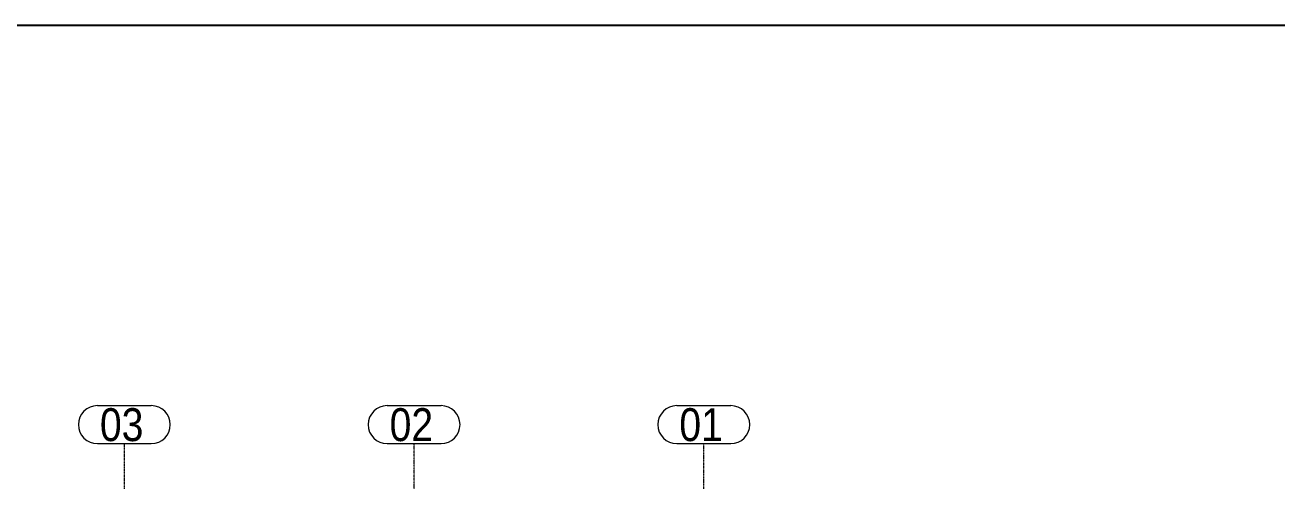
# Model space of a CAD drawing. Header units: millimetres. Extents: x 178198 to 9785548, y 9608 to 2087470.
# Drawn here: x 494281 to 518999, y 133010 to 142015 of the extents above; entities that cross this region are included whole.
import ezdxf

# ---------------------------------------------------------------- set-up
doc = ezdxf.new("R2010")
doc.units = ezdxf.units.MM
doc.linetypes.add('XKITLINE00', pattern=[0])
doc.linetypes.add('XKITLINE03', pattern=[6, 3, -1, 1, -1])
doc.layers.add('S-GRID', color=1, linetype='Continuous', lineweight=0)
doc.styles.add('Arial', font='arial.ttf', dxfattribs={"height": 2.034003})

msp = doc.modelspace()

# ---------------------------------------------------------------- linework, layer by layer
msp.add_lwpolyline([(415550.44316, 142014.98917), (537962.33261, 142014.98917), (537962.33261, 89701.35219), (415550.44316, 89701.35219)], close=True)
at = {"layer": 'S-GRID', "linetype": 'XKITLINE00', "lineweight": 0}
for p, q in [((495710.06652, 134497.84462), (496774.2755, 134497.84462)), ((501430.06652, 134497.84462), (502494.2755, 134497.84462)), ((507150.06652, 134497.84462), (508214.2755, 134497.84462)), ((495710.06652, 133747.84462), (496774.2755, 133747.84462)), ((501430.06652, 133747.84462), (502494.2755, 133747.84462)), ((507150.06652, 133747.84462), (508214.2755, 133747.84462))]:
    msp.add_line(p, q, dxfattribs=at)
at = {"layer": 'S-GRID', "linetype": 'XKITLINE03', "lineweight": 0}
for p, q in [((496242.17101, 109238.75581), (496242.17101, 133747.84462)), ((501962.17101, 109311.67816), (501962.17101, 133747.84462)), ((507682.17101, 105347.84462), (507682.17101, 133747.84462))]:
    msp.add_line(p, q, dxfattribs=at)
at = {"layer": 'S-GRID', "linetype": 'XKITLINE00', "lineweight": 0}
for centre, start, end in [((495710.06652, 134122.84462), 90, 270), ((496774.2755, 134122.84462), 270, 90), ((501430.06652, 134122.84462), 90, 270), ((502494.2755, 134122.84462), 270, 90), ((507150.06652, 134122.84462), 90, 270), ((508214.2755, 134122.84462), 270, 90)]:
    msp.add_arc(centre, 375, start, end, dxfattribs=at)

# ---------------------------------------------------------------- texts
at = {"layer": 'S-GRID', "style": 'Arial', "width": 0.85}
for s, p in [('03', (495760.06652, 133797.84462)), ('02', (501480.06652, 133797.84462)), ('01', (507200.06652, 133797.84462))]:
    msp.add_text(s, height=650, dxfattribs=at).set_placement(p)

doc.saveas('drawing.dxf')
